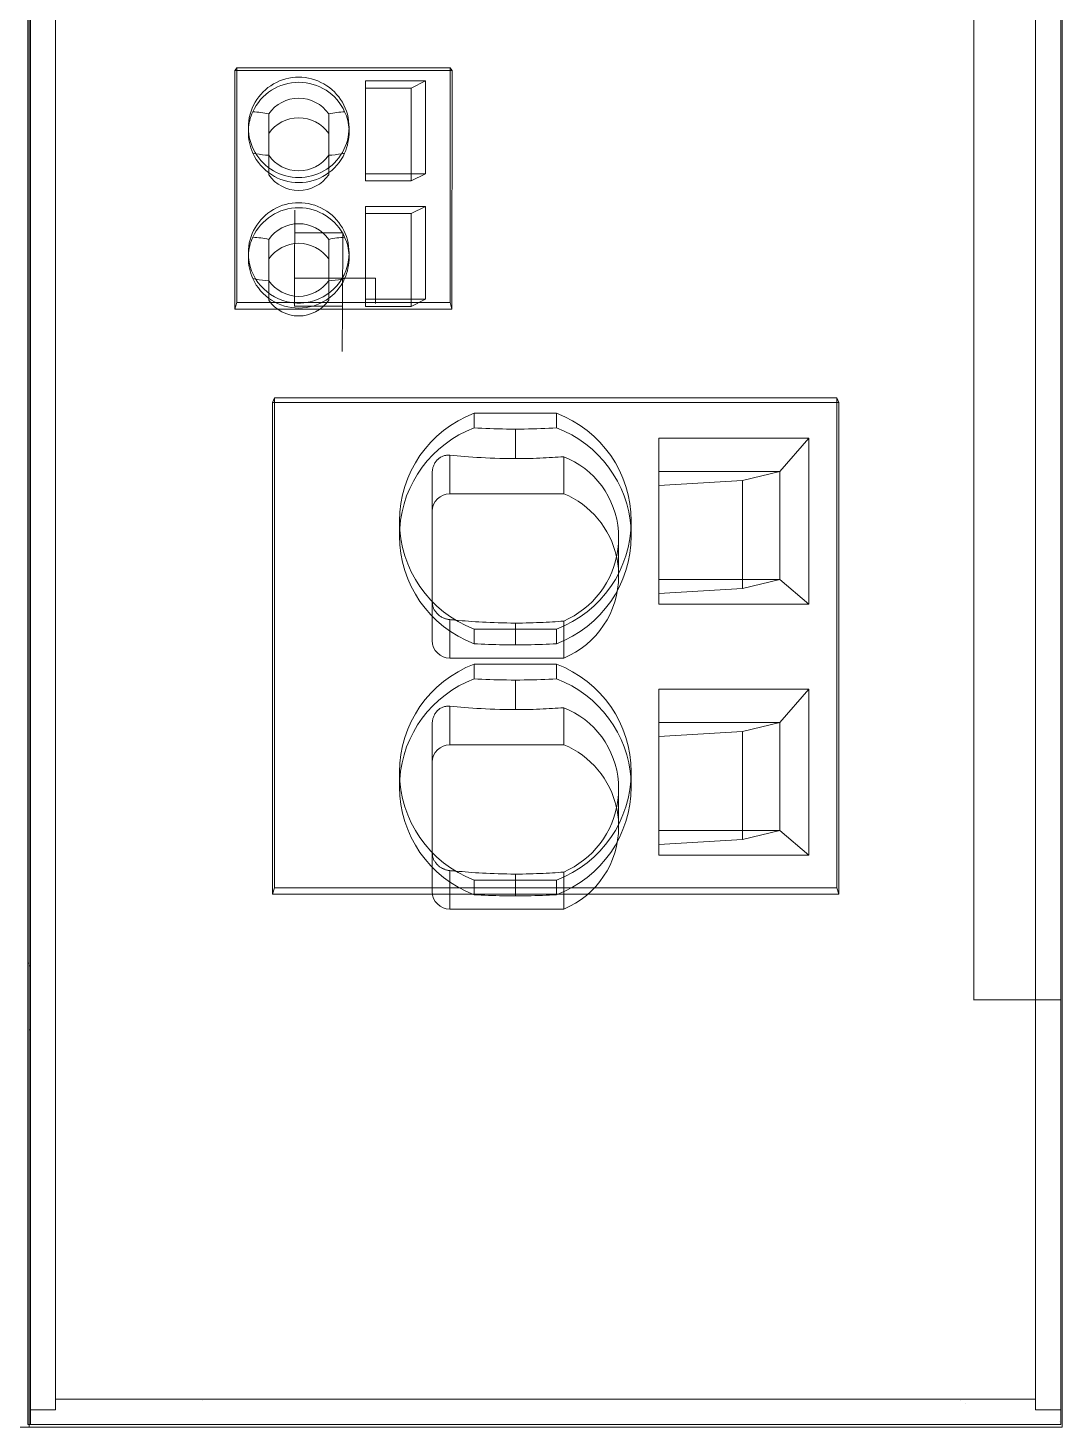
# Model space of a CAD drawing. Header units: millimetres. Extents: x 1359 to 3577, y 1336 to 3557.
# Drawn here: x 2323 to 2364.1, y 3137.1 to 3192.7 of the extents above; entities that cross this region are included whole.
import ezdxf

# ---------------------------------------------------------------- set-up
doc = ezdxf.new("R2010")
doc.units = ezdxf.units.MM
doc.layers.add('000-SI-Oprema', color=30, linetype='Continuous', lineweight=0)

msp = doc.modelspace()

# ---------------------------------------------------------------- linework, layer by layer
at = {"layer": '000-SI-Oprema', "color": 0, "linetype": 'ByBlock', "lineweight": 0}
for p, q in [((2323.003, 3267.249), (2323.003, 3137.249)), ((2323.003, 3155.798), (2323.003, 3267.249)), ((2323.051, 3137.149), (2323.051, 3267.149)), ((2323.051, 3155.699), (2323.051, 3267.149)), ((2323.051, 3267.149), (2323.051, 3137.149)), ((2323.051, 3155.699), (2323.051, 3267.149)), ((2323.099, 3267.049), (2323.099, 3154.109)), ((2360.549, 3267.049), (2360.549, 3154.109)), ((2363.999, 3267.049), (2363.999, 3154.107)), ((2364.003, 3137.249), (2364.003, 3267.249)), ((2364.003, 3155.798), (2364.003, 3267.249)), ((2364.051, 3137.149), (2364.051, 3267.149)), ((2364.051, 3155.699), (2364.051, 3267.149)), ((2324.099, 3266.547), (2324.099, 3155.264)), ((2362.999, 3155.264), (2362.999, 3266.574)), ((2331.213, 3190.99), (2331.288, 3191.099)), ((2331.288, 3190.99), (2331.213, 3190.99)), ((2331.213, 3190.99), (2331.213, 3181.523)), ((2331.288, 3191.099), (2339.761, 3191.099)), ((2331.288, 3181.78), (2331.288, 3191.099)), ((2339.761, 3190.99), (2331.288, 3190.99)), ((2339.836, 3190.99), (2339.761, 3191.099)), ((2339.761, 3191.099), (2339.761, 3181.78)), ((2339.836, 3190.99), (2339.761, 3190.99)), ((2339.835, 3181.523), (2339.836, 3190.99)), ((2336.401, 3190.577), (2336.401, 3186.891)), ((2338.785, 3190.577), (2336.401, 3190.577)), ((2338.209, 3190.292), (2336.401, 3190.292)), ((2338.785, 3190.577), (2338.209, 3190.292)), ((2338.209, 3190.292), (2338.209, 3186.891)), ((2338.785, 3190.577), (2338.785, 3186.891)), ((2332.562, 3187.628), (2332.562, 3189.271)), ((2334.941, 3189.271), (2334.941, 3187.628)), ((2331.751, 3188.556), (2331.751, 3188.734)), ((2335.751, 3188.556), (2335.751, 3188.734)), ((2332.562, 3187.628), (2332.562, 3186.851)), ((2334.941, 3187.628), (2334.941, 3186.851)), ((2338.785, 3186.891), (2336.401, 3186.891)), ((2336.401, 3186.607), (2336.401, 3186.891)), ((2338.209, 3186.607), (2336.401, 3186.607)), ((2338.209, 3186.891), (2338.209, 3186.607)), ((2338.209, 3186.607), (2338.785, 3186.891)), ((2333.599, 3185.449), (2333.586, 3182.749)), ((2333.599, 3185.449), (2333.599, 3185.449)), ((2336.401, 3185.596), (2336.401, 3181.91)), ((2338.785, 3185.596), (2336.401, 3185.596)), ((2338.209, 3185.311), (2336.401, 3185.311)), ((2338.785, 3185.596), (2338.209, 3185.311)), ((2338.209, 3185.311), (2338.209, 3181.91)), ((2338.785, 3185.596), (2338.785, 3181.91)), ((2332.562, 3182.647), (2332.562, 3184.29)), ((2333.595, 3184.543), (2335.502, 3184.543)), ((2334.941, 3184.29), (2334.941, 3182.647)), ((2335.49, 3181.634), (2335.502, 3184.543)), ((2331.751, 3183.575), (2331.751, 3183.753)), ((2335.751, 3183.575), (2335.751, 3183.753)), ((2332.562, 3181.87), (2332.562, 3182.647)), ((2333.582, 3181.785), (2333.586, 3182.749)), ((2333.586, 3182.749), (2333.586, 3182.749)), ((2333.586, 3182.749), (2336.799, 3182.749)), ((2334.941, 3181.87), (2334.941, 3182.647)), ((2336.799, 3182.749), (2336.799, 3182.749)), ((2336.799, 3182.749), (2336.799, 3181.785)), ((2331.288, 3181.78), (2331.213, 3181.523)), ((2331.213, 3181.523), (2339.835, 3181.523)), ((2339.761, 3181.78), (2331.288, 3181.78)), ((2333.581, 3181.634), (2333.582, 3181.785)), ((2335.49, 3181.634), (2333.581, 3181.634)), ((2335.482, 3179.833), (2335.49, 3181.586)), ((2335.49, 3181.634), (2335.49, 3181.586)), ((2338.785, 3181.91), (2336.401, 3181.91)), ((2336.401, 3181.626), (2336.401, 3181.91)), ((2338.209, 3181.626), (2336.401, 3181.626)), ((2336.799, 3181.785), (2336.799, 3181.742)), ((2338.209, 3181.91), (2338.209, 3181.626)), ((2338.209, 3181.626), (2338.785, 3181.91)), ((2339.835, 3181.523), (2339.761, 3181.78)), ((2332.788, 3177.997), (2332.712, 3177.811)), ((2332.713, 3158.3), (2332.712, 3177.811)), ((2332.712, 3177.811), (2332.788, 3177.811)), ((2332.788, 3177.997), (2332.788, 3158.556)), ((2332.788, 3177.997), (2355.111, 3177.997)), ((2332.788, 3177.811), (2355.111, 3177.811)), ((2355.111, 3177.997), (2355.186, 3177.811)), ((2355.111, 3177.997), (2355.111, 3158.556)), ((2355.111, 3177.811), (2355.186, 3177.811)), ((2355.185, 3158.3), (2355.186, 3177.811)), ((2343.985, 3177.39), (2340.717, 3177.39)), ((2340.717, 3177.39), (2340.717, 3176.806)), ((2343.985, 3177.39), (2343.985, 3176.806)), ((2340.717, 3176.806), (2340.867, 3176.798)), ((2340.867, 3176.798), (2341.02, 3176.791)), ((2341.02, 3176.791), (2341.176, 3176.784)), ((2341.176, 3176.784), (2341.336, 3176.778)), ((2341.336, 3176.778), (2341.499, 3176.773)), ((2341.499, 3176.773), (2341.665, 3176.769)), ((2341.665, 3176.769), (2341.834, 3176.765)), ((2341.834, 3176.765), (2342.005, 3176.762)), ((2342.005, 3176.762), (2342.178, 3176.761)), ((2342.178, 3176.761), (2342.351, 3176.76)), ((2342.351, 3176.76), (2342.524, 3176.761)), ((2342.351, 3175.585), (2342.351, 3176.76)), ((2342.524, 3176.761), (2342.697, 3176.762)), ((2342.697, 3176.762), (2342.869, 3176.765)), ((2342.869, 3176.765), (2343.038, 3176.769)), ((2343.038, 3176.769), (2343.204, 3176.773)), ((2343.204, 3176.773), (2343.367, 3176.778)), ((2343.367, 3176.778), (2343.526, 3176.784)), ((2343.526, 3176.784), (2343.683, 3176.791)), ((2343.683, 3176.791), (2343.836, 3176.798)), ((2343.836, 3176.798), (2343.985, 3176.806)), ((2348.051, 3169.814), (2348.051, 3176.398)), ((2354.006, 3176.398), (2348.051, 3176.398)), ((2352.851, 3175.073), (2354.006, 3176.398)), ((2354.006, 3176.398), (2354.006, 3169.814)), ((2339.086, 3175.26), (2339.078, 3175.229)), ((2339.097, 3175.291), (2339.086, 3175.26)), ((2339.109, 3175.322), (2339.097, 3175.291)), ((2339.123, 3175.354), (2339.109, 3175.322)), ((2339.139, 3175.385), (2339.123, 3175.354)), ((2339.156, 3175.416), (2339.139, 3175.385)), ((2339.176, 3175.446), (2339.156, 3175.416)), ((2339.197, 3175.475), (2339.176, 3175.446)), ((2339.22, 3175.504), (2339.197, 3175.475)), ((2339.244, 3175.532), (2339.22, 3175.504)), ((2339.271, 3175.558), (2339.244, 3175.532)), ((2339.298, 3175.582), (2339.271, 3175.558)), ((2339.327, 3175.604), (2339.298, 3175.582)), ((2339.356, 3175.624), (2339.327, 3175.604)), ((2339.385, 3175.643), (2339.356, 3175.624)), ((2339.415, 3175.659), (2339.385, 3175.643)), ((2339.445, 3175.673), (2339.415, 3175.659)), ((2339.475, 3175.685), (2339.445, 3175.673)), ((2339.505, 3175.695), (2339.475, 3175.685)), ((2339.534, 3175.704), (2339.505, 3175.695)), ((2339.563, 3175.711), (2339.534, 3175.704)), ((2339.591, 3175.716), (2339.563, 3175.711)), ((2339.619, 3175.72), (2339.591, 3175.716)), ((2339.647, 3175.723), (2339.619, 3175.72)), ((2339.674, 3175.724), (2339.647, 3175.723)), ((2339.7, 3175.724), (2339.674, 3175.724)), ((2339.726, 3175.723), (2339.7, 3175.724)), ((2339.751, 3175.721), (2339.726, 3175.723)), ((2339.751, 3175.721), (2339.894, 3175.708)), ((2339.751, 3175.721), (2339.751, 3174.194)), ((2339.894, 3175.708), (2340.04, 3175.695)), ((2340.04, 3175.695), (2340.189, 3175.683)), ((2340.189, 3175.683), (2340.341, 3175.67)), ((2340.341, 3175.67), (2340.497, 3175.658)), ((2340.497, 3175.658), (2340.658, 3175.647)), ((2340.658, 3175.647), (2340.823, 3175.636)), ((2340.823, 3175.636), (2340.994, 3175.625)), ((2340.994, 3175.625), (2341.171, 3175.616)), ((2341.171, 3175.616), (2341.354, 3175.607)), ((2341.354, 3175.607), (2341.542, 3175.599)), ((2341.542, 3175.599), (2341.737, 3175.593)), ((2341.737, 3175.593), (2341.938, 3175.588)), ((2341.938, 3175.588), (2342.144, 3175.586)), ((2342.144, 3175.586), (2342.351, 3175.585)), ((2342.351, 3175.585), (2342.495, 3175.585)), ((2342.495, 3175.585), (2342.639, 3175.586)), ((2342.639, 3175.586), (2342.781, 3175.589)), ((2342.781, 3175.589), (2342.921, 3175.592)), ((2342.921, 3175.592), (2343.059, 3175.596)), ((2343.059, 3175.596), (2343.193, 3175.601)), ((2343.193, 3175.601), (2343.324, 3175.606)), ((2343.324, 3175.606), (2343.452, 3175.612)), ((2343.452, 3175.612), (2343.577, 3175.618)), ((2343.577, 3175.618), (2343.699, 3175.625)), ((2343.699, 3175.625), (2343.819, 3175.632)), ((2343.819, 3175.632), (2343.936, 3175.639)), ((2343.936, 3175.639), (2344.05, 3175.647)), ((2344.05, 3175.647), (2344.162, 3175.655)), ((2344.162, 3175.655), (2344.271, 3175.663)), ((2344.271, 3175.663), (2344.271, 3174.194)), ((2344.492, 3175.567), (2344.271, 3175.663)), ((2344.704, 3175.456), (2344.492, 3175.567)), ((2344.909, 3175.331), (2344.704, 3175.456)), ((2345.104, 3175.192), (2344.909, 3175.331)), ((2339.052, 3175.052), (2339.051, 3175.025)), ((2339.051, 3174.847), (2339.051, 3175.025)), ((2339.051, 3174.667), (2339.051, 3174.847)), ((2339.053, 3175.081), (2339.052, 3175.052)), ((2339.056, 3175.109), (2339.053, 3175.081)), ((2339.059, 3175.139), (2339.056, 3175.109)), ((2339.064, 3175.168), (2339.059, 3175.139)), ((2339.07, 3175.199), (2339.064, 3175.168)), ((2339.078, 3175.229), (2339.07, 3175.199)), ((2345.289, 3175.039), (2345.104, 3175.192)), ((2345.464, 3174.873), (2345.289, 3175.039)), ((2345.627, 3174.695), (2345.464, 3174.873)), ((2345.778, 3174.506), (2345.627, 3174.695)), ((2348.051, 3175.073), (2352.851, 3175.073)), ((2351.367, 3174.718), (2348.051, 3174.516)), ((2351.367, 3174.718), (2352.851, 3175.073)), ((2351.367, 3170.79), (2351.367, 3174.718)), ((2352.851, 3170.79), (2352.851, 3175.073)), ((2339.051, 3174.482), (2339.051, 3174.667)), ((2339.051, 3174.293), (2339.051, 3174.482)), ((2339.051, 3174.1), (2339.051, 3174.293)), ((2344.271, 3174.194), (2339.751, 3174.194)), ((2345.915, 3174.304), (2345.778, 3174.506)), ((2346.038, 3174.094), (2345.915, 3174.304)), ((2339.051, 3173.9), (2339.051, 3174.1)), ((2339.051, 3173.696), (2339.051, 3173.9)), ((2339.051, 3173.484), (2339.051, 3173.696)), ((2346.146, 3173.875), (2346.038, 3174.094)), ((2346.238, 3173.65), (2346.146, 3173.875)), ((2346.314, 3173.418), (2346.238, 3173.65)), ((2337.751, 3173.106), (2337.751, 3172.522)), ((2339.051, 3173.266), (2339.051, 3173.484)), ((2339.051, 3173.041), (2339.051, 3173.266)), ((2339.051, 3172.812), (2339.051, 3173.041)), ((2346.373, 3173.18), (2346.314, 3173.418)), ((2346.416, 3172.939), (2346.373, 3173.18)), ((2346.951, 3172.522), (2346.951, 3173.106)), ((2339.051, 3172.579), (2339.051, 3172.812)), ((2339.051, 3172.342), (2339.051, 3172.579)), ((2346.443, 3172.694), (2346.416, 3172.939)), ((2346.451, 3172.447), (2346.443, 3172.694)), ((2339.051, 3172.106), (2339.051, 3172.342)), ((2339.051, 3171.879), (2339.051, 3172.106)), ((2346.382, 3171.75), (2346.42, 3171.98)), ((2346.42, 3171.98), (2346.443, 3172.213)), ((2346.443, 3172.213), (2346.451, 3172.447)), ((2346.451, 3170.931), (2346.451, 3172.447)), ((2339.051, 3171.661), (2339.051, 3171.879)), ((2339.051, 3171.451), (2339.051, 3171.661)), ((2339.051, 3171.25), (2339.051, 3171.451)), ((2346.261, 3171.3), (2346.328, 3171.523)), ((2346.328, 3171.523), (2346.382, 3171.75)), ((2339.051, 3171.059), (2339.051, 3171.25)), ((2339.051, 3170.876), (2339.051, 3171.059)), ((2339.051, 3170.701), (2339.051, 3170.876)), ((2345.972, 3170.662), (2346.082, 3170.869)), ((2346.082, 3170.869), (2346.178, 3171.082)), ((2346.178, 3171.082), (2346.261, 3171.3)), ((2339.051, 3170.533), (2339.051, 3170.701)), ((2339.051, 3170.37), (2339.051, 3170.533)), ((2339.051, 3170.213), (2339.051, 3170.37)), ((2345.565, 3170.091), (2345.712, 3170.271)), ((2345.712, 3170.271), (2345.848, 3170.462)), ((2345.848, 3170.462), (2345.972, 3170.662)), ((2348.051, 3170.79), (2352.851, 3170.79)), ((2351.367, 3170.434), (2348.051, 3170.232)), ((2351.367, 3170.434), (2351.367, 3170.79)), ((2351.367, 3170.434), (2352.851, 3170.79)), ((2354.006, 3169.814), (2352.851, 3170.79)), ((2339.051, 3170.061), (2339.051, 3170.213)), ((2339.051, 3169.913), (2339.051, 3170.061)), ((2339.051, 3169.91), (2339.051, 3169.913)), ((2339.051, 3169.907), (2339.051, 3169.91)), ((2339.051, 3169.904), (2339.051, 3169.907)), ((2339.051, 3169.901), (2339.051, 3169.904)), ((2339.051, 3169.897), (2339.051, 3169.901)), ((2339.051, 3169.894), (2339.051, 3169.897)), ((2339.051, 3169.894), (2339.052, 3169.874)), ((2339.051, 3169.894), (2339.051, 3168.366)), ((2339.052, 3169.874), (2339.053, 3169.852)), ((2339.053, 3169.852), (2339.055, 3169.831)), ((2339.055, 3169.831), (2339.058, 3169.809)), ((2339.058, 3169.809), (2339.061, 3169.786)), ((2339.061, 3169.786), (2339.066, 3169.763)), ((2339.066, 3169.763), (2339.072, 3169.739)), ((2339.072, 3169.739), (2339.079, 3169.715)), ((2339.079, 3169.715), (2339.087, 3169.691)), ((2345.061, 3169.612), (2345.239, 3169.76)), ((2345.239, 3169.76), (2345.407, 3169.92)), ((2345.407, 3169.92), (2345.565, 3170.091)), ((2348.051, 3169.814), (2354.006, 3169.814)), ((2339.087, 3169.691), (2339.097, 3169.666)), ((2339.097, 3169.666), (2339.107, 3169.641)), ((2339.107, 3169.641), (2339.12, 3169.615)), ((2339.12, 3169.615), (2339.133, 3169.589)), ((2339.133, 3169.589), (2339.148, 3169.564)), ((2339.148, 3169.564), (2339.165, 3169.538)), ((2339.165, 3169.538), (2339.183, 3169.512)), ((2339.183, 3169.512), (2339.202, 3169.487)), ((2339.202, 3169.487), (2339.223, 3169.463)), ((2339.223, 3169.463), (2339.246, 3169.438)), ((2339.246, 3169.438), (2339.27, 3169.415)), ((2339.27, 3169.415), (2339.294, 3169.392)), ((2339.294, 3169.392), (2339.319, 3169.371)), ((2339.319, 3169.371), (2339.345, 3169.351)), ((2339.345, 3169.351), (2339.371, 3169.333)), ((2339.371, 3169.333), (2339.398, 3169.316)), ((2339.398, 3169.316), (2339.425, 3169.3)), ((2339.425, 3169.3), (2339.452, 3169.285)), ((2339.452, 3169.285), (2339.479, 3169.272)), ((2339.479, 3169.272), (2339.505, 3169.26)), ((2339.505, 3169.26), (2339.531, 3169.249)), ((2339.531, 3169.249), (2339.557, 3169.239)), ((2339.557, 3169.239), (2339.583, 3169.231)), ((2339.583, 3169.231), (2339.608, 3169.223)), ((2339.608, 3169.223), (2339.633, 3169.216)), ((2339.633, 3169.216), (2339.658, 3169.211)), ((2339.658, 3169.211), (2339.682, 3169.206)), ((2339.682, 3169.206), (2339.705, 3169.202)), ((2339.705, 3169.202), (2339.729, 3169.199)), ((2339.729, 3169.199), (2339.751, 3169.196)), ((2339.79, 3169.193), (2339.751, 3169.196)), ((2339.751, 3169.196), (2339.751, 3167.669)), ((2339.829, 3169.189), (2339.79, 3169.193)), ((2339.868, 3169.185), (2339.829, 3169.189)), ((2339.908, 3169.182), (2339.868, 3169.185)), ((2339.948, 3169.178), (2339.908, 3169.182)), ((2339.988, 3169.175), (2339.948, 3169.178)), ((2340.111, 3169.164), (2339.988, 3169.175)), ((2340.236, 3169.154), (2340.111, 3169.164)), ((2340.364, 3169.143), (2340.236, 3169.154)), ((2340.494, 3169.133), (2340.364, 3169.143)), ((2344.271, 3169.138), (2344.479, 3169.237)), ((2344.479, 3169.237), (2344.681, 3169.35)), ((2344.681, 3169.35), (2344.875, 3169.475)), ((2344.875, 3169.475), (2345.061, 3169.612)), ((2340.628, 3169.124), (2340.494, 3169.133)), ((2340.765, 3169.114), (2340.628, 3169.124)), ((2340.717, 3168.822), (2340.717, 3168.238)), ((2340.717, 3168.822), (2343.985, 3168.822)), ((2340.906, 3169.105), (2340.765, 3169.114)), ((2341.05, 3169.097), (2340.906, 3169.105)), ((2341.198, 3169.089), (2341.05, 3169.097)), ((2341.351, 3169.082), (2341.198, 3169.089)), ((2341.508, 3169.076), (2341.351, 3169.082)), ((2341.671, 3169.07), (2341.508, 3169.076)), ((2341.837, 3169.066), (2341.671, 3169.07)), ((2342.006, 3169.062), (2341.837, 3169.066)), ((2342.177, 3169.06), (2342.006, 3169.062)), ((2342.351, 3169.059), (2342.177, 3169.06)), ((2342.496, 3169.06), (2342.351, 3169.059)), ((2342.351, 3169.059), (2342.351, 3168.822)), ((2342.351, 3168.822), (2342.351, 3168.193)), ((2342.64, 3169.061), (2342.496, 3169.06)), ((2342.782, 3169.064), (2342.64, 3169.061)), ((2342.921, 3169.067), (2342.782, 3169.064)), ((2343.058, 3169.071), (2342.921, 3169.067)), ((2343.192, 3169.076), (2343.058, 3169.071)), ((2343.324, 3169.081), (2343.192, 3169.076)), ((2343.452, 3169.087), (2343.324, 3169.081)), ((2343.578, 3169.093), (2343.452, 3169.087)), ((2343.7, 3169.1), (2343.578, 3169.093)), ((2343.819, 3169.107), (2343.7, 3169.1)), ((2343.935, 3169.114), (2343.819, 3169.107)), ((2344.049, 3169.122), (2343.935, 3169.114)), ((2343.985, 3168.822), (2343.985, 3168.238)), ((2344.161, 3169.13), (2344.049, 3169.122)), ((2344.271, 3169.138), (2344.161, 3169.13)), ((2344.271, 3169.138), (2344.271, 3167.669)), ((2340.853, 3168.231), (2340.717, 3168.238)), ((2340.992, 3168.225), (2340.853, 3168.231)), ((2341.133, 3168.219), (2340.992, 3168.225)), ((2341.278, 3168.213), (2341.133, 3168.219)), ((2341.424, 3168.208), (2341.278, 3168.213)), ((2341.574, 3168.204), (2341.424, 3168.208)), ((2341.726, 3168.2), (2341.574, 3168.204)), ((2341.88, 3168.197), (2341.726, 3168.2)), ((2342.036, 3168.195), (2341.88, 3168.197)), ((2342.194, 3168.194), (2342.036, 3168.195)), ((2342.351, 3168.193), (2342.194, 3168.194)), ((2342.509, 3168.194), (2342.351, 3168.193)), ((2342.666, 3168.195), (2342.509, 3168.194)), ((2342.822, 3168.197), (2342.666, 3168.195)), ((2342.976, 3168.2), (2342.822, 3168.197)), ((2343.128, 3168.204), (2342.976, 3168.2)), ((2343.278, 3168.208), (2343.128, 3168.204)), ((2343.426, 3168.213), (2343.278, 3168.208)), ((2343.57, 3168.219), (2343.426, 3168.213)), ((2343.711, 3168.225), (2343.57, 3168.219)), ((2343.849, 3168.231), (2343.711, 3168.225)), ((2343.985, 3168.238), (2343.849, 3168.231)), ((2339.751, 3167.669), (2344.271, 3167.669)), ((2343.985, 3167.428), (2340.717, 3167.428)), ((2340.717, 3167.428), (2340.717, 3166.844)), ((2343.985, 3167.428), (2343.985, 3166.844)), ((2340.717, 3166.844), (2340.867, 3166.836)), ((2340.867, 3166.836), (2341.02, 3166.829)), ((2341.02, 3166.829), (2341.176, 3166.822)), ((2341.176, 3166.822), (2341.336, 3166.816)), ((2341.336, 3166.816), (2341.499, 3166.811)), ((2341.499, 3166.811), (2341.665, 3166.807)), ((2341.665, 3166.807), (2341.834, 3166.803)), ((2341.834, 3166.803), (2342.005, 3166.801)), ((2342.005, 3166.801), (2342.178, 3166.799)), ((2342.178, 3166.799), (2342.351, 3166.798)), ((2342.351, 3166.798), (2342.524, 3166.799)), ((2342.351, 3165.623), (2342.351, 3166.798)), ((2342.524, 3166.799), (2342.697, 3166.801)), ((2342.697, 3166.801), (2342.869, 3166.803)), ((2342.869, 3166.803), (2343.038, 3166.807)), ((2343.038, 3166.807), (2343.204, 3166.811)), ((2343.204, 3166.811), (2343.367, 3166.816)), ((2343.367, 3166.816), (2343.526, 3166.822)), ((2343.526, 3166.822), (2343.683, 3166.829)), ((2343.683, 3166.829), (2343.836, 3166.836)), ((2343.836, 3166.836), (2343.985, 3166.844)), ((2348.051, 3159.852), (2348.051, 3166.436)), ((2354.006, 3166.436), (2348.051, 3166.436)), ((2352.851, 3165.112), (2354.006, 3166.436)), ((2354.006, 3166.436), (2354.006, 3159.852)), ((2339.078, 3165.267), (2339.07, 3165.237)), ((2339.086, 3165.298), (2339.078, 3165.267)), ((2339.097, 3165.329), (2339.086, 3165.298)), ((2339.109, 3165.36), (2339.097, 3165.329)), ((2339.123, 3165.392), (2339.109, 3165.36)), ((2339.139, 3165.423), (2339.123, 3165.392)), ((2339.156, 3165.454), (2339.139, 3165.423)), ((2339.176, 3165.484), (2339.156, 3165.454)), ((2339.197, 3165.514), (2339.176, 3165.484)), ((2339.22, 3165.542), (2339.197, 3165.514)), ((2339.244, 3165.57), (2339.22, 3165.542)), ((2339.271, 3165.596), (2339.244, 3165.57)), ((2339.298, 3165.62), (2339.271, 3165.596)), ((2339.327, 3165.642), (2339.298, 3165.62)), ((2339.356, 3165.663), (2339.327, 3165.642)), ((2339.385, 3165.681), (2339.356, 3165.663)), ((2339.415, 3165.697), (2339.385, 3165.681)), ((2339.445, 3165.711), (2339.415, 3165.697)), ((2339.475, 3165.723), (2339.445, 3165.711)), ((2339.505, 3165.733), (2339.475, 3165.723)), ((2339.534, 3165.742), (2339.505, 3165.733)), ((2339.563, 3165.749), (2339.534, 3165.742)), ((2339.591, 3165.754), (2339.563, 3165.749)), ((2339.619, 3165.758), (2339.591, 3165.754)), ((2339.647, 3165.761), (2339.619, 3165.758)), ((2339.674, 3165.762), (2339.647, 3165.761)), ((2339.7, 3165.762), (2339.674, 3165.762)), ((2339.726, 3165.761), (2339.7, 3165.762)), ((2339.751, 3165.759), (2339.726, 3165.761)), ((2339.751, 3165.759), (2339.751, 3164.232)), ((2339.751, 3165.759), (2339.894, 3165.746)), ((2339.894, 3165.746), (2340.04, 3165.733)), ((2340.04, 3165.733), (2340.189, 3165.721)), ((2340.189, 3165.721), (2340.341, 3165.708)), ((2340.341, 3165.708), (2340.497, 3165.696)), ((2340.497, 3165.696), (2340.658, 3165.685)), ((2340.658, 3165.685), (2340.823, 3165.674)), ((2340.823, 3165.674), (2340.994, 3165.663)), ((2340.994, 3165.663), (2341.171, 3165.654)), ((2341.171, 3165.654), (2341.354, 3165.645)), ((2341.354, 3165.645), (2341.542, 3165.637)), ((2341.542, 3165.637), (2341.737, 3165.631)), ((2341.737, 3165.631), (2341.938, 3165.627)), ((2341.938, 3165.627), (2342.144, 3165.624)), ((2342.144, 3165.624), (2342.351, 3165.623)), ((2342.351, 3165.623), (2342.495, 3165.623)), ((2342.495, 3165.623), (2342.639, 3165.625)), ((2342.639, 3165.625), (2342.781, 3165.627)), ((2342.781, 3165.627), (2342.921, 3165.63)), ((2342.921, 3165.63), (2343.059, 3165.634)), ((2343.059, 3165.634), (2343.193, 3165.639)), ((2343.193, 3165.639), (2343.324, 3165.644)), ((2343.324, 3165.644), (2343.452, 3165.65)), ((2343.452, 3165.65), (2343.577, 3165.656)), ((2343.577, 3165.656), (2343.699, 3165.663)), ((2343.699, 3165.663), (2343.819, 3165.67)), ((2343.819, 3165.67), (2343.936, 3165.677)), ((2343.936, 3165.677), (2344.05, 3165.685)), ((2344.05, 3165.685), (2344.162, 3165.693)), ((2344.162, 3165.693), (2344.271, 3165.701)), ((2344.492, 3165.605), (2344.271, 3165.701)), ((2344.271, 3165.701), (2344.271, 3164.232)), ((2344.704, 3165.494), (2344.492, 3165.605)), ((2344.909, 3165.369), (2344.704, 3165.494)), ((2345.104, 3165.23), (2344.909, 3165.369)), ((2339.052, 3165.09), (2339.051, 3165.063)), ((2339.051, 3164.885), (2339.051, 3165.063)), ((2339.051, 3164.705), (2339.051, 3164.885)), ((2339.051, 3164.52), (2339.051, 3164.705)), ((2339.053, 3165.119), (2339.052, 3165.09)), ((2339.056, 3165.147), (2339.053, 3165.119)), ((2339.059, 3165.177), (2339.056, 3165.147)), ((2339.064, 3165.206), (2339.059, 3165.177)), ((2339.07, 3165.237), (2339.064, 3165.206)), ((2345.289, 3165.077), (2345.104, 3165.23)), ((2345.464, 3164.912), (2345.289, 3165.077)), ((2345.627, 3164.734), (2345.464, 3164.912)), ((2345.778, 3164.544), (2345.627, 3164.734)), ((2348.051, 3165.112), (2352.851, 3165.112)), ((2351.367, 3164.756), (2348.051, 3164.554)), ((2351.367, 3164.756), (2352.851, 3165.112)), ((2351.367, 3160.828), (2351.367, 3164.756)), ((2352.851, 3160.828), (2352.851, 3165.112)), ((2339.051, 3164.331), (2339.051, 3164.52)), ((2339.051, 3164.138), (2339.051, 3164.331)), ((2344.271, 3164.232), (2339.751, 3164.232)), ((2345.915, 3164.342), (2345.778, 3164.544)), ((2346.038, 3164.132), (2345.915, 3164.342)), ((2339.051, 3163.939), (2339.051, 3164.138)), ((2339.051, 3163.734), (2339.051, 3163.939)), ((2339.051, 3163.522), (2339.051, 3163.734)), ((2346.146, 3163.913), (2346.038, 3164.132)), ((2346.238, 3163.688), (2346.146, 3163.913)), ((2346.314, 3163.456), (2346.238, 3163.688)), ((2337.751, 3163.144), (2337.751, 3162.56)), ((2339.051, 3163.304), (2339.051, 3163.522)), ((2339.051, 3163.08), (2339.051, 3163.304)), ((2339.051, 3162.85), (2339.051, 3163.08)), ((2346.373, 3163.219), (2346.314, 3163.456)), ((2346.416, 3162.977), (2346.373, 3163.219)), ((2346.951, 3162.56), (2346.951, 3163.144)), ((2339.051, 3162.617), (2339.051, 3162.85)), ((2339.051, 3162.38), (2339.051, 3162.617)), ((2346.443, 3162.732), (2346.416, 3162.977)), ((2346.451, 3162.485), (2346.443, 3162.732)), ((2346.443, 3162.251), (2346.451, 3162.485)), ((2346.451, 3160.969), (2346.451, 3162.485)), ((2339.051, 3162.144), (2339.051, 3162.38)), ((2339.051, 3161.917), (2339.051, 3162.144)), ((2346.382, 3161.788), (2346.42, 3162.018)), ((2346.42, 3162.018), (2346.443, 3162.251)), ((2339.051, 3161.699), (2339.051, 3161.917)), ((2339.051, 3161.489), (2339.051, 3161.699)), ((2339.051, 3161.288), (2339.051, 3161.489)), ((2346.261, 3161.338), (2346.328, 3161.561)), ((2346.328, 3161.561), (2346.382, 3161.788)), ((2339.051, 3161.097), (2339.051, 3161.288)), ((2339.051, 3160.915), (2339.051, 3161.097)), ((2339.051, 3160.739), (2339.051, 3160.915)), ((2345.972, 3160.7), (2346.082, 3160.907)), ((2346.082, 3160.907), (2346.178, 3161.12)), ((2346.178, 3161.12), (2346.261, 3161.338)), ((2348.051, 3160.828), (2352.851, 3160.828)), ((2351.367, 3160.472), (2351.367, 3160.828)), ((2351.367, 3160.472), (2352.851, 3160.828)), ((2354.006, 3159.852), (2352.851, 3160.828)), ((2339.051, 3160.571), (2339.051, 3160.739)), ((2339.051, 3160.408), (2339.051, 3160.571)), ((2339.051, 3160.251), (2339.051, 3160.408)), ((2345.565, 3160.129), (2345.712, 3160.31)), ((2345.712, 3160.31), (2345.848, 3160.5)), ((2345.848, 3160.5), (2345.972, 3160.7)), ((2351.367, 3160.472), (2348.051, 3160.27)), ((2339.051, 3160.099), (2339.051, 3160.251)), ((2339.051, 3159.952), (2339.051, 3160.099)), ((2339.051, 3159.948), (2339.051, 3159.952)), ((2339.051, 3159.945), (2339.051, 3159.948)), ((2339.051, 3159.942), (2339.051, 3159.945)), ((2339.051, 3159.939), (2339.051, 3159.942)), ((2339.051, 3159.936), (2339.051, 3159.939)), ((2339.051, 3159.932), (2339.051, 3159.936)), ((2339.051, 3159.932), (2339.051, 3158.404)), ((2339.051, 3159.932), (2339.052, 3159.912)), ((2339.052, 3159.912), (2339.053, 3159.89)), ((2339.053, 3159.89), (2339.055, 3159.869)), ((2339.055, 3159.869), (2339.058, 3159.847)), ((2339.058, 3159.847), (2339.061, 3159.824)), ((2339.061, 3159.824), (2339.066, 3159.801)), ((2339.066, 3159.801), (2339.072, 3159.777)), ((2339.072, 3159.777), (2339.079, 3159.753)), ((2339.079, 3159.753), (2339.087, 3159.729)), ((2339.087, 3159.729), (2339.097, 3159.704)), ((2339.097, 3159.704), (2339.107, 3159.679)), ((2345.061, 3159.65), (2345.239, 3159.798)), ((2345.239, 3159.798), (2345.407, 3159.958)), ((2345.407, 3159.958), (2345.565, 3160.129)), ((2348.051, 3159.852), (2354.006, 3159.852)), ((2339.107, 3159.679), (2339.12, 3159.653)), ((2339.12, 3159.653), (2339.133, 3159.627)), ((2339.133, 3159.627), (2339.148, 3159.602)), ((2339.148, 3159.602), (2339.165, 3159.576)), ((2339.165, 3159.576), (2339.183, 3159.551)), ((2339.183, 3159.551), (2339.202, 3159.525)), ((2339.202, 3159.525), (2339.223, 3159.501)), ((2339.223, 3159.501), (2339.246, 3159.476)), ((2339.246, 3159.476), (2339.27, 3159.453)), ((2339.27, 3159.453), (2339.294, 3159.43)), ((2339.294, 3159.43), (2339.319, 3159.409)), ((2339.319, 3159.409), (2339.345, 3159.389)), ((2339.345, 3159.389), (2339.371, 3159.371)), ((2339.371, 3159.371), (2339.398, 3159.354)), ((2339.398, 3159.354), (2339.425, 3159.338)), ((2339.425, 3159.338), (2339.452, 3159.323)), ((2339.452, 3159.323), (2339.479, 3159.31)), ((2339.479, 3159.31), (2339.505, 3159.298)), ((2339.505, 3159.298), (2339.531, 3159.287)), ((2339.531, 3159.287), (2339.557, 3159.277)), ((2339.557, 3159.277), (2339.583, 3159.269)), ((2339.583, 3159.269), (2339.608, 3159.261)), ((2339.608, 3159.261), (2339.633, 3159.254)), ((2339.633, 3159.254), (2339.658, 3159.249)), ((2339.658, 3159.249), (2339.682, 3159.244)), ((2339.682, 3159.244), (2339.705, 3159.24)), ((2339.705, 3159.24), (2339.729, 3159.237)), ((2339.729, 3159.237), (2339.751, 3159.234)), ((2339.751, 3159.234), (2339.751, 3157.707)), ((2339.79, 3159.231), (2339.751, 3159.234)), ((2339.829, 3159.227), (2339.79, 3159.231)), ((2339.868, 3159.224), (2339.829, 3159.227)), ((2339.908, 3159.22), (2339.868, 3159.224)), ((2339.948, 3159.216), (2339.908, 3159.22)), ((2339.988, 3159.213), (2339.948, 3159.216)), ((2340.111, 3159.202), (2339.988, 3159.213)), ((2340.236, 3159.192), (2340.111, 3159.202)), ((2340.364, 3159.181), (2340.236, 3159.192)), ((2340.494, 3159.171), (2340.364, 3159.181)), ((2340.628, 3159.162), (2340.494, 3159.171)), ((2340.765, 3159.152), (2340.628, 3159.162)), ((2340.906, 3159.144), (2340.765, 3159.152)), ((2343.935, 3159.152), (2343.819, 3159.145)), ((2344.049, 3159.16), (2343.935, 3159.152)), ((2344.161, 3159.168), (2344.049, 3159.16)), ((2344.271, 3159.176), (2344.161, 3159.168)), ((2344.271, 3159.176), (2344.479, 3159.275)), ((2344.271, 3159.176), (2344.271, 3157.707)), ((2344.479, 3159.275), (2344.681, 3159.388)), ((2344.681, 3159.388), (2344.875, 3159.513)), ((2344.875, 3159.513), (2345.061, 3159.65)), ((2340.717, 3158.86), (2340.717, 3158.276)), ((2340.717, 3158.86), (2343.985, 3158.86)), ((2341.05, 3159.135), (2340.906, 3159.144)), ((2341.198, 3159.127), (2341.05, 3159.135)), ((2341.351, 3159.12), (2341.198, 3159.127)), ((2341.508, 3159.114), (2341.351, 3159.12)), ((2341.671, 3159.108), (2341.508, 3159.114)), ((2341.837, 3159.104), (2341.671, 3159.108)), ((2342.006, 3159.1), (2341.837, 3159.104)), ((2342.177, 3159.098), (2342.006, 3159.1)), ((2342.351, 3159.098), (2342.177, 3159.098)), ((2342.496, 3159.098), (2342.351, 3159.098)), ((2342.351, 3159.098), (2342.351, 3158.86)), ((2342.351, 3158.86), (2342.351, 3158.231)), ((2342.64, 3159.099), (2342.496, 3159.098)), ((2342.782, 3159.102), (2342.64, 3159.099)), ((2342.921, 3159.105), (2342.782, 3159.102)), ((2343.058, 3159.109), (2342.921, 3159.105)), ((2343.192, 3159.114), (2343.058, 3159.109)), ((2343.324, 3159.119), (2343.192, 3159.114)), ((2343.452, 3159.125), (2343.324, 3159.119)), ((2343.578, 3159.131), (2343.452, 3159.125)), ((2343.7, 3159.138), (2343.578, 3159.131)), ((2343.819, 3159.145), (2343.7, 3159.138)), ((2343.985, 3158.86), (2343.985, 3158.276)), ((2332.713, 3158.3), (2332.788, 3158.556)), ((2332.713, 3158.3), (2355.185, 3158.3)), ((2355.111, 3158.556), (2332.788, 3158.556)), ((2340.853, 3158.269), (2340.717, 3158.276)), ((2340.992, 3158.263), (2340.853, 3158.269)), ((2341.133, 3158.257), (2340.992, 3158.263)), ((2341.278, 3158.251), (2341.133, 3158.257)), ((2341.424, 3158.246), (2341.278, 3158.251)), ((2341.574, 3158.242), (2341.424, 3158.246)), ((2341.726, 3158.238), (2341.574, 3158.242)), ((2341.88, 3158.235), (2341.726, 3158.238)), ((2342.036, 3158.233), (2341.88, 3158.235)), ((2342.194, 3158.232), (2342.036, 3158.233)), ((2342.351, 3158.231), (2342.194, 3158.232)), ((2342.509, 3158.232), (2342.351, 3158.231)), ((2342.666, 3158.233), (2342.509, 3158.232)), ((2342.822, 3158.235), (2342.666, 3158.233)), ((2342.976, 3158.238), (2342.822, 3158.235)), ((2343.128, 3158.242), (2342.976, 3158.238)), ((2343.278, 3158.246), (2343.128, 3158.242)), ((2343.426, 3158.251), (2343.278, 3158.246)), ((2343.57, 3158.257), (2343.426, 3158.251)), ((2343.711, 3158.263), (2343.57, 3158.257)), ((2343.849, 3158.269), (2343.711, 3158.263)), ((2343.985, 3158.276), (2343.849, 3158.269)), ((2355.185, 3158.3), (2355.111, 3158.556)), ((2339.751, 3157.707), (2344.271, 3157.707)), ((2323.003, 3155.559), (2323.003, 3155.798)), ((2323.051, 3155.559), (2323.003, 3155.559)), ((2323.003, 3153.008), (2323.003, 3155.559)), ((2323.051, 3155.506), (2323.051, 3155.699)), ((2323.051, 3155.46), (2323.051, 3155.699)), ((2323.051, 3152.958), (2323.051, 3155.506)), ((2323.099, 3155.46), (2323.051, 3155.46)), ((2323.051, 3152.909), (2323.051, 3155.46)), ((2324.099, 3150.974), (2324.099, 3155.264)), ((2362.999, 3150.974), (2362.999, 3155.264)), ((2364.003, 3155.606), (2364.003, 3155.798)), ((2364.003, 3153.058), (2364.003, 3155.606)), ((2364.051, 3155.506), (2364.051, 3155.699)), ((2364.051, 3152.958), (2364.051, 3155.506)), ((2323.099, 3154.107), (2323.099, 3149.714)), ((2360.549, 3154.107), (2363.999, 3154.107)), ((2360.549, 3154.107), (2360.549, 3154.087)), ((2363.999, 3154.107), (2363.999, 3149.714)), ((2364.003, 3137.523), (2364.003, 3153.058)), ((2323.003, 3137.523), (2323.003, 3153.008)), ((2323.051, 3137.423), (2323.051, 3152.958)), ((2323.051, 3137.423), (2323.051, 3152.909)), ((2323.099, 3152.909), (2323.051, 3152.909)), ((2364.051, 3137.423), (2364.051, 3152.958)), ((2324.099, 3150.974), (2324.099, 3137.836)), ((2362.999, 3150.974), (2362.999, 3137.836)), ((2323.099, 3149.714), (2323.099, 3149.485)), ((2363.999, 3149.715), (2363.999, 3149.485)), ((2323.099, 3149.485), (2323.099, 3137.249)), ((2363.999, 3149.485), (2363.999, 3137.249)), ((2324.099, 3138.249), (2324.099, 3138.249)), ((2362.999, 3138.249), (2324.099, 3138.249)), ((2329.915, 3138.185), (2329.915, 3138.185)), ((2360.014, 3138.205), (2360.014, 3138.205)), ((2360.014, 3138.205), (2360.014, 3138.205)), ((2360.213, 3138.09), (2360.213, 3138.09)), ((2362.999, 3138.249), (2362.999, 3138.249)), ((2323.003, 3137.249), (2323.003, 3137.523)), ((2323.099, 3137.836), (2324.099, 3137.836)), ((2362.999, 3137.836), (2363.999, 3137.836)), ((2364.003, 3137.249), (2364.003, 3137.523)), ((2282.051, 3137.149), (2323.051, 3137.149)), ((2323.051, 3137.149), (2282.051, 3137.149)), ((2323.003, 3137.249), (2364.003, 3137.249)), ((2364.003, 3137.249), (2323.003, 3137.249)), ((2323.003, 3137.249), (2323.003, 3137.249)), ((2323.051, 3137.149), (2323.051, 3137.423)), ((2323.051, 3137.149), (2323.051, 3137.423)), ((2323.051, 3137.149), (2323.051, 3137.149)), ((2323.051, 3137.149), (2364.051, 3137.149)), ((2364.051, 3137.149), (2323.051, 3137.149)), ((2323.051, 3137.149), (2323.051, 3137.149)), ((2323.099, 3137.249), (2323.099, 3137.249)), ((2323.099, 3137.249), (2363.999, 3137.249)), ((2325.003, 3137.249), (2325.003, 3137.249)), ((2325.003, 3137.249), (2325.003, 3137.249)), ((2325.003, 3137.249), (2325.003, 3137.249)), ((2325.051, 3137.149), (2325.051, 3137.149)), ((2325.051, 3137.149), (2325.051, 3137.149)), ((2325.051, 3137.149), (2325.051, 3137.149)), ((2328.003, 3137.249), (2328.003, 3137.249)), ((2328.003, 3137.249), (2328.003, 3137.249)), ((2328.003, 3137.249), (2328.003, 3137.249)), ((2328.003, 3137.249), (2328.003, 3137.249)), ((2328.003, 3137.249), (2328.003, 3137.249)), ((2328.003, 3137.249), (2328.003, 3137.249)), ((2328.003, 3137.249), (2328.003, 3137.249)), ((2328.003, 3137.249), (2328.003, 3137.249)), ((2328.003, 3137.249), (2328.003, 3137.249)), ((2328.003, 3137.249), (2328.003, 3137.249)), ((2328.003, 3137.249), (2328.003, 3137.249)), ((2328.003, 3137.249), (2328.003, 3137.249)), ((2328.051, 3137.149), (2328.051, 3137.149)), ((2328.051, 3137.149), (2328.051, 3137.149)), ((2328.051, 3137.149), (2328.051, 3137.149)), ((2328.051, 3137.149), (2328.051, 3137.149)), ((2328.051, 3137.149), (2328.051, 3137.149)), ((2328.051, 3137.149), (2328.051, 3137.149)), ((2328.051, 3137.149), (2328.051, 3137.149)), ((2328.051, 3137.149), (2328.051, 3137.149)), ((2328.051, 3137.149), (2328.051, 3137.149)), ((2328.051, 3137.149), (2328.051, 3137.149)), ((2328.051, 3137.149), (2328.051, 3137.149)), ((2328.051, 3137.149), (2328.051, 3137.149)), ((2328.403, 3137.249), (2328.403, 3137.249)), ((2328.403, 3137.249), (2328.403, 3137.249)), ((2328.451, 3137.149), (2328.451, 3137.149)), ((2328.451, 3137.149), (2328.451, 3137.149)), ((2329.903, 3137.249), (2329.903, 3137.249)), ((2329.903, 3137.249), (2329.903, 3137.249)), ((2329.903, 3137.249), (2329.903, 3137.249)), ((2329.903, 3137.249), (2329.903, 3137.249)), ((2329.951, 3137.149), (2329.951, 3137.149)), ((2329.951, 3137.149), (2329.951, 3137.149)), ((2329.951, 3137.149), (2329.951, 3137.149)), ((2329.951, 3137.149), (2329.951, 3137.149)), ((2330.903, 3137.249), (2330.903, 3137.249)), ((2330.951, 3137.149), (2330.951, 3137.149)), ((2331.403, 3137.249), (2331.403, 3137.249)), ((2331.403, 3137.249), (2331.403, 3137.249)), ((2331.403, 3137.249), (2331.403, 3137.249)), ((2331.451, 3137.149), (2331.451, 3137.149)), ((2331.451, 3137.149), (2331.451, 3137.149)), ((2331.451, 3137.149), (2331.451, 3137.149)), ((2333.326, 3137.249), (2333.326, 3137.249)), ((2333.374, 3137.149), (2333.374, 3137.149)), ((2335.248, 3137.249), (2335.248, 3137.249)), ((2335.296, 3137.149), (2335.296, 3137.149)), ((2337.003, 3137.249), (2337.003, 3137.249)), ((2337.051, 3137.149), (2337.051, 3137.149)), ((2337.603, 3137.249), (2337.603, 3137.249)), ((2337.651, 3137.149), (2337.651, 3137.149)), ((2342.521, 3137.249), (2342.521, 3137.249)), ((2342.521, 3137.249), (2342.521, 3137.249)), ((2342.521, 3137.249), (2342.521, 3137.249)), ((2342.521, 3137.249), (2342.521, 3137.249)), ((2342.521, 3137.249), (2342.521, 3137.249)), ((2342.521, 3137.249), (2342.521, 3137.249)), ((2342.521, 3137.249), (2342.521, 3137.249)), ((2342.521, 3137.249), (2342.521, 3137.249)), ((2342.521, 3137.249), (2342.521, 3137.249)), ((2342.521, 3137.249), (2342.521, 3137.249)), ((2342.521, 3137.249), (2342.521, 3137.249)), ((2342.521, 3137.249), (2342.521, 3137.249)), ((2342.521, 3137.249), (2342.521, 3137.249)), ((2342.521, 3137.249), (2342.521, 3137.249)), ((2342.569, 3137.149), (2342.569, 3137.149)), ((2342.569, 3137.149), (2342.569, 3137.149)), ((2342.569, 3137.149), (2342.569, 3137.149)), ((2342.569, 3137.149), (2342.569, 3137.149)), ((2342.569, 3137.149), (2342.569, 3137.149)), ((2342.569, 3137.149), (2342.569, 3137.149)), ((2342.569, 3137.149), (2342.569, 3137.149)), ((2342.569, 3137.149), (2342.569, 3137.149)), ((2342.569, 3137.149), (2342.569, 3137.149)), ((2342.569, 3137.149), (2342.569, 3137.149)), ((2342.569, 3137.149), (2342.569, 3137.149)), ((2342.569, 3137.149), (2342.569, 3137.149)), ((2342.569, 3137.149), (2342.569, 3137.149)), ((2342.569, 3137.149), (2342.569, 3137.149)), ((2344.486, 3137.249), (2344.486, 3137.249)), ((2344.486, 3137.249), (2344.486, 3137.249)), ((2344.486, 3137.249), (2344.486, 3137.249)), ((2344.486, 3137.249), (2344.486, 3137.249)), ((2344.486, 3137.249), (2344.486, 3137.249)), ((2344.486, 3137.249), (2344.486, 3137.249)), ((2344.486, 3137.249), (2344.486, 3137.249)), ((2344.486, 3137.249), (2344.486, 3137.249)), ((2344.486, 3137.249), (2344.486, 3137.249)), ((2344.486, 3137.249), (2344.486, 3137.249)), ((2344.486, 3137.249), (2344.486, 3137.249)), ((2344.486, 3137.249), (2344.486, 3137.249)), ((2344.486, 3137.249), (2344.486, 3137.249)), ((2344.486, 3137.249), (2344.486, 3137.249)), ((2344.534, 3137.149), (2344.534, 3137.149)), ((2344.534, 3137.149), (2344.534, 3137.149)), ((2344.534, 3137.149), (2344.534, 3137.149)), ((2344.534, 3137.149), (2344.534, 3137.149)), ((2344.534, 3137.149), (2344.534, 3137.149)), ((2344.534, 3137.149), (2344.534, 3137.149)), ((2344.534, 3137.149), (2344.534, 3137.149)), ((2344.534, 3137.149), (2344.534, 3137.149)), ((2344.534, 3137.149), (2344.534, 3137.149)), ((2344.534, 3137.149), (2344.534, 3137.149)), ((2344.534, 3137.149), (2344.534, 3137.149)), ((2344.534, 3137.149), (2344.534, 3137.149)), ((2344.534, 3137.149), (2344.534, 3137.149)), ((2344.534, 3137.149), (2344.534, 3137.149)), ((2349.403, 3137.249), (2349.403, 3137.249)), ((2349.451, 3137.149), (2349.451, 3137.149)), ((2350.003, 3137.249), (2350.003, 3137.249)), ((2350.051, 3137.149), (2350.051, 3137.149)), ((2351.755, 3137.249), (2351.755, 3137.249)), ((2351.803, 3137.149), (2351.803, 3137.149)), ((2353.676, 3137.249), (2353.676, 3137.249)), ((2353.724, 3137.149), (2353.724, 3137.149)), ((2360.003, 3137.249), (2360.003, 3137.249)), ((2360.003, 3137.249), (2360.003, 3137.249)), ((2360.003, 3137.249), (2360.003, 3137.249)), ((2360.003, 3137.249), (2360.003, 3137.249)), ((2360.003, 3137.249), (2360.003, 3137.249)), ((2360.003, 3137.249), (2360.003, 3137.249)), ((2360.003, 3137.249), (2360.003, 3137.249)), ((2360.003, 3137.249), (2360.003, 3137.249)), ((2360.003, 3137.249), (2360.003, 3137.249)), ((2360.003, 3137.249), (2360.003, 3137.249)), ((2360.003, 3137.249), (2360.003, 3137.249)), ((2360.003, 3137.249), (2360.003, 3137.249)), ((2360.003, 3137.249), (2360.003, 3137.249)), ((2360.003, 3137.249), (2360.003, 3137.249)), ((2360.051, 3137.149), (2360.051, 3137.149)), ((2360.051, 3137.149), (2360.051, 3137.149)), ((2360.051, 3137.149), (2360.051, 3137.149)), ((2360.051, 3137.149), (2360.051, 3137.149)), ((2360.051, 3137.149), (2360.051, 3137.149)), ((2360.051, 3137.149), (2360.051, 3137.149)), ((2360.051, 3137.149), (2360.051, 3137.149)), ((2360.051, 3137.149), (2360.051, 3137.149)), ((2360.051, 3137.149), (2360.051, 3137.149)), ((2360.051, 3137.149), (2360.051, 3137.149)), ((2360.051, 3137.149), (2360.051, 3137.149)), ((2360.051, 3137.149), (2360.051, 3137.149)), ((2360.051, 3137.149), (2360.051, 3137.149)), ((2360.051, 3137.149), (2360.051, 3137.149)), ((2360.306, 3137.249), (2360.306, 3137.249)), ((2360.354, 3137.149), (2360.354, 3137.149)), ((2363.951, 3137.349), (2363.951, 3137.349)), ((2363.999, 3137.249), (2363.999, 3137.249)), ((2364.003, 3137.249), (2364.003, 3137.249)), ((2364.051, 3137.149), (2364.051, 3137.423)), ((2364.051, 3137.149), (2364.051, 3137.149))]:
    msp.add_line(p, q, dxfattribs=at)
for centre, major_axis, ratio, start_param, end_param in [((2333.751, 3188.734), (2, 0), 0.996195, 0, 3.141593), ((2333.751, 3188.533), (2, 0), 0.996195, 0.424146, 2.717447), ((2333.751, 3188.449), (1.447, 0), 0.996195, 0.606, 2.535593), ((2333.751, 3188.293), (1.48, -1.535), 0.876352, -2.827734, -2.4483), ((2332.252, 3188.49), (1.712, -0.293), 0.475251, 1.470526, 1.841308), ((2335.251, 3188.49), (1.712, 0.293), 0.475251, 1.300284, 1.671066), ((2333.751, 3188.293), (1.48, 1.535), 0.876352, -0.693293, -0.313858), ((2333.751, 3188.734), (2, 0), 0.996195, -3.141593, 0), ((2333.751, 3188.293), (1.48, -1.535), 0.876352, -2.4483, -2.403588), ((2333.751, 3187.672), (1.447, 0), 0.996195, 0.606, 2.535593), ((2333.751, 3188.293), (1.48, 1.535), 0.876352, -0.738005, -0.693293), ((2333.751, 3188.293), (1.48, -1.535), 0.876352, -2.403588, -1.979442), ((2333.751, 3188.293), (1.48, 1.535), 0.876352, -1.162151, -0.738005), ((2332.252, 3188.49), (1.712, -0.293), 0.475251, -1.678796, -1.607707), ((2333.751, 3188.533), (2, 0), 0.996195, -2.717447, -0.424146), ((2332.252, 3188.49), (1.712, -0.293), 0.475251, -1.607707, -1.308014), ((2333.751, 3188.449), (1.447, 0), 0.996195, -2.535593, -0.606), ((2335.251, 3188.49), (1.712, 0.293), 0.475251, -1.833579, -1.533886), ((2335.251, 3188.49), (1.712, 0.293), 0.475251, -1.533886, -1.462797), ((2333.751, 3187.672), (1.447, 0), 0.996195, -2.535593, -0.606), ((2333.751, 3183.753), (2, 0), 0.996195, 0, 3.141593), ((2333.751, 3183.552), (2, 0), 0.996195, 0.424146, 2.717447), ((2333.751, 3183.469), (1.447, 0), 0.996195, 0.606, 2.535593), ((2333.751, 3183.312), (1.48, -1.535), 0.876352, -2.827734, -2.4483), ((2332.252, 3183.509), (1.712, -0.293), 0.475251, 1.470526, 1.841308), ((2335.251, 3183.509), (1.712, 0.293), 0.475251, 1.300284, 1.671066), ((2333.751, 3183.312), (1.48, 1.535), 0.876352, -0.693293, -0.313858), ((2333.751, 3183.753), (2, 0), 0.996195, -3.141593, -1.710551), ((2333.751, 3183.312), (1.48, -1.535), 0.876352, -2.4483, -2.403588), ((2333.751, 3182.691), (1.447, 0), 0.996195, 0.606, 2.535593), ((2333.751, 3183.753), (2, 0), 0.996195, -1.431042, 0), ((2333.751, 3183.312), (1.48, 1.535), 0.876352, -0.738005, -0.693293), ((2333.751, 3183.312), (1.48, -1.535), 0.876352, -2.403588, -1.979442), ((2333.751, 3183.312), (1.48, 1.535), 0.876352, -1.162151, -0.738005), ((2332.252, 3183.509), (1.712, -0.293), 0.475251, -1.678796, -1.607707), ((2333.751, 3183.552), (2, 0), 0.996195, -2.717447, -0.424146), ((2332.252, 3183.509), (1.712, -0.293), 0.475251, -1.607707, -1.308014), ((2333.751, 3183.469), (1.447, 0), 0.996195, -2.535593, -0.606), ((2335.251, 3183.509), (1.712, 0.293), 0.475251, -1.833579, -1.533886), ((2335.251, 3183.509), (1.712, 0.293), 0.475251, -1.533886, -1.462797), ((2333.751, 3182.691), (1.447, 0), 0.996195, -2.535593, -0.606), ((2333.751, 3183.753), (2, 0), 0.996195, -1.710551, -1.431042), ((2342.351, 3173.106), (4.6, 0), 0.996195, 1.933946, 3.141593), ((2342.351, 3173.106), (4.6, 0), 0.996195, 0, 1.207647), ((2342.351, 3172.522), (4.6, 0), 0.996195, 1.933946, 3.077842), ((2342.351, 3172.522), (4.6, 0), 0.996195, 0.063751, 1.207647), ((2339.751, 3173.497), (-0.7, 0), 0.996195, -1.570796, 0), ((2342.901, 3170.931), (-3.55, 0), 0.996195, -2.925766, -1.966994), ((2342.351, 3173.106), (4.6, 0), 0.996195, 3.141593, 4.349239), ((2342.351, 3173.106), (4.6, 0), 0.996195, -1.207647, 0), ((2342.351, 3172.522), (4.6, 0), 0.996195, 3.077842, 3.141593), ((2342.351, 3172.522), (4.6, 0), 0.996195, -3.141593, -1.933946), ((2342.351, 3172.522), (4.6, 0), 0.996195, -1.207647, 0), ((2342.351, 3172.522), (4.6, 0), 0.996195, 0, 0.063751), ((2342.901, 3170.931), (-3.55, 0), 0.996195, 3.141593, 3.35742), ((2342.901, 3170.931), (-3.55, 0), 0.996195, 1.966994, 3.141593), ((2339.751, 3168.366), (-0.7, 0), 0.996195, 0, 1.570796), ((2342.351, 3163.144), (4.6, 0), 0.996195, 1.933946, 3.141593), ((2342.351, 3163.144), (4.6, 0), 0.996195, 0, 1.207647), ((2342.351, 3162.56), (4.6, 0), 0.996195, 1.933946, 3.077842), ((2342.351, 3162.56), (4.6, 0), 0.996195, 0.063751, 1.207647), ((2339.751, 3163.535), (-0.7, 0), 0.996195, -1.570796, 0), ((2342.901, 3160.969), (-3.55, 0), 0.996195, -2.925766, -1.966994), ((2342.351, 3163.144), (4.6, 0), 0.996195, -3.141593, -1.933946), ((2342.351, 3163.144), (4.6, 0), 0.996195, -1.207647, 0), ((2342.351, 3162.56), (4.6, 0), 0.996195, 3.077842, 3.141593), ((2342.351, 3162.56), (4.6, 0), 0.996195, -3.141593, -1.933946), ((2342.351, 3162.56), (4.6, 0), 0.996195, -1.207647, 0), ((2342.351, 3162.56), (4.6, 0), 0.996195, 0, 0.063751), ((2342.901, 3160.969), (-3.55, 0), 0.996195, -3.141593, -2.925766), ((2342.901, 3160.969), (-3.55, 0), 0.996195, 1.966994, 3.141593), ((2339.751, 3158.404), (-0.7, 0), 0.996195, 0, 1.570796)]:
    msp.add_ellipse(centre, major_axis=major_axis, ratio=ratio, start_param=start_param, end_param=end_param, dxfattribs=at)

doc.saveas('drawing.dxf')
